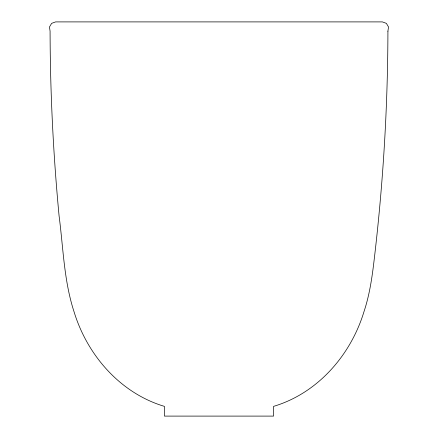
<?xml version="1.0" encoding="UTF-8"?>
<svg xmlns="http://www.w3.org/2000/svg" width="438" height="438" viewBox="0 0 438 438"><rect width="100%" height="100%" fill="white"/><g stroke="black" fill="none" stroke-linecap="round" stroke-linejoin="round"><path stroke-width="0.66" d="M387.92 31.18C387.767 108.449 383.02 185.679 373.855 262.4C371.867 279.006 369.316 295.623 364.022 311.544C350.833 355.048 317.862 393.143 273.558 406.382L273.558 416.1L164.442 416.1L164.442 406.382C120.138 393.143 87.167 355.048 73.978 311.544C63.915 280.67 63.275 247.82 59.081 215.89C53.272 154.499 50.217 92.851 50.08 31.18L49.472 26.997L51.629 23.362L55.599 21.9L382.401 21.9L386.371 23.362L388.528 26.997L387.92 31.18"/></g></svg>
